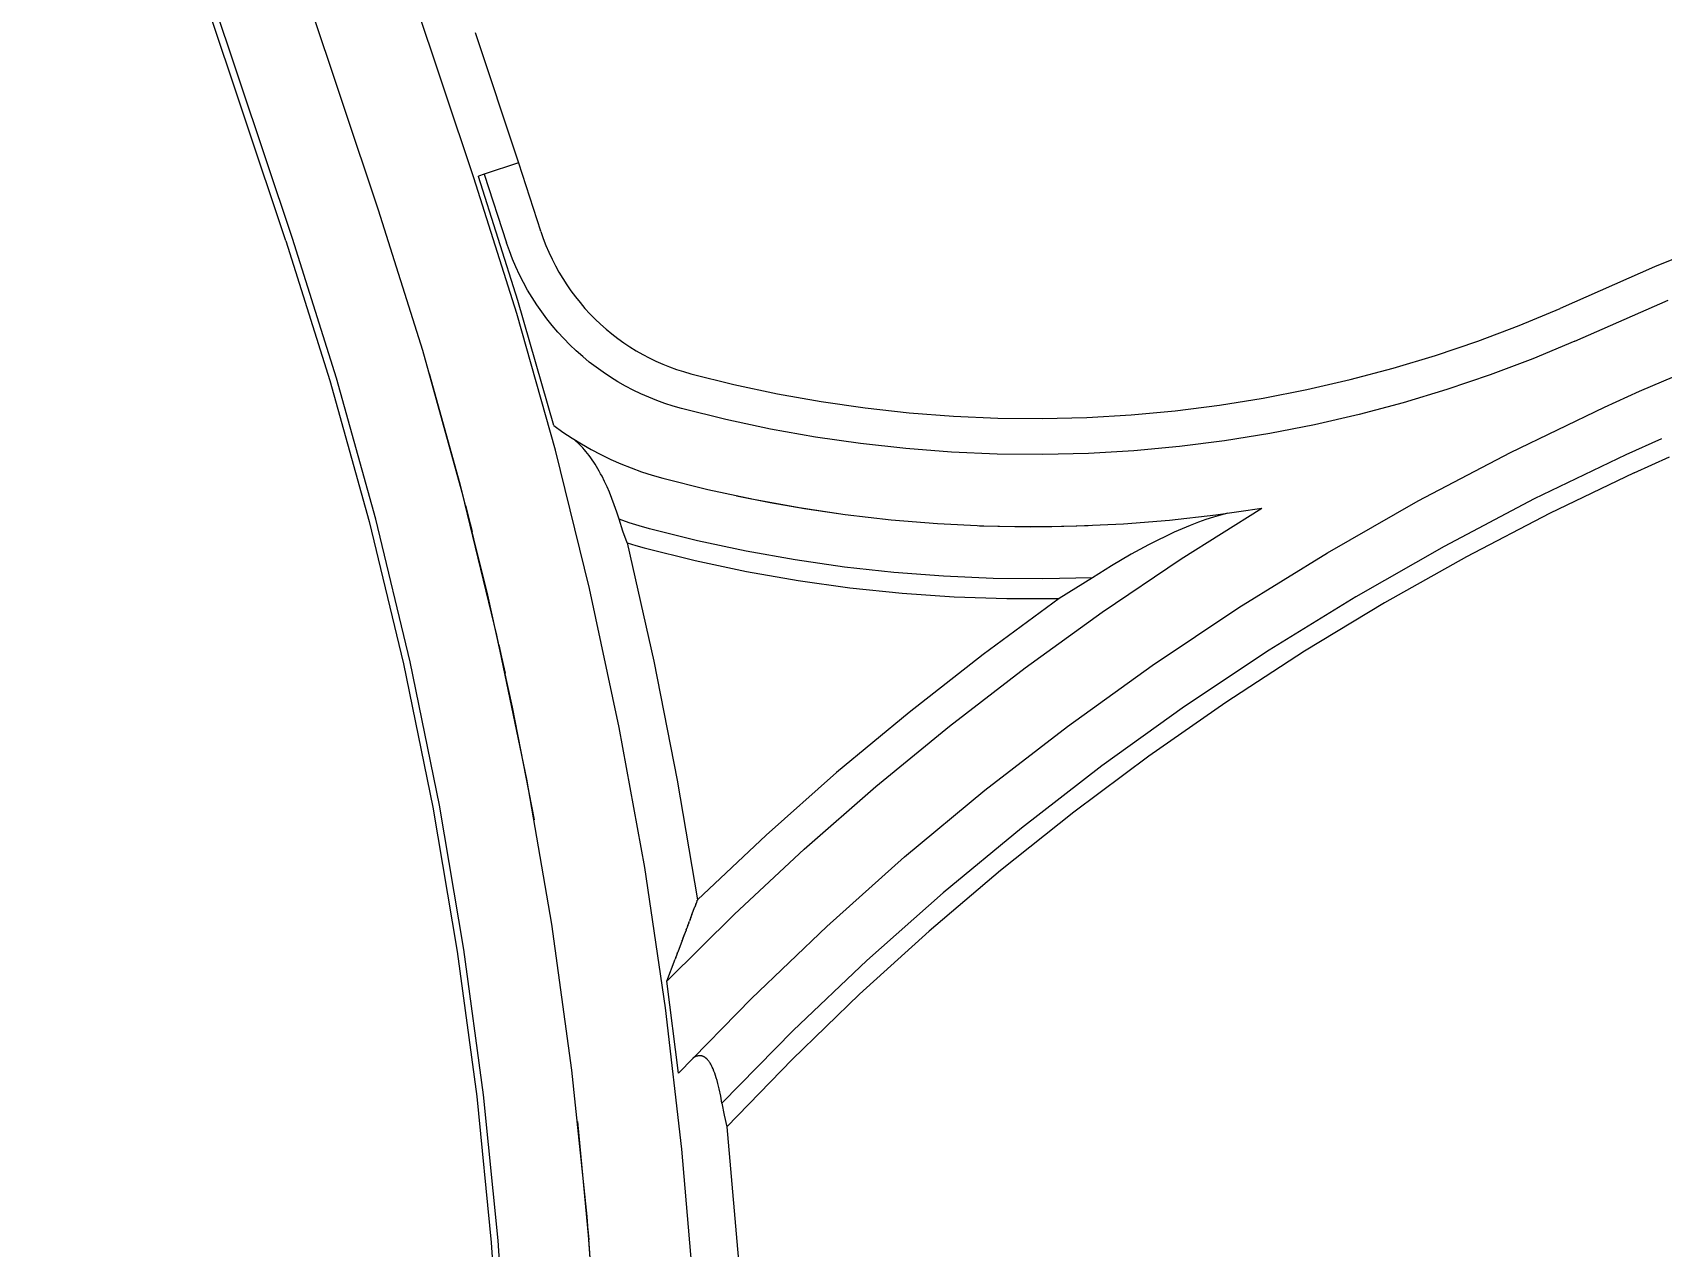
# Model space of a CAD drawing. Header units: millimetres. Extents: x -209 to 4251, y 50 to 3279.
# Drawn here: x 3201 to 3426.9, y 2785.9 to 2954.2 of the extents above; entities that cross this region are included whole.
import ezdxf

# ---------------------------------------------------------------- set-up
doc = ezdxf.new("R2010")
doc.units = ezdxf.units.MM
doc.layers.add('ZANO_R', color=7, linetype='Continuous', lineweight=0)
doc.layers.add('ZANO_W', color=1, linetype='Continuous', lineweight=0)
doc.styles.get("Standard").update_dxf_attribs({"font": 'ARIALUNI.TTF'})
doc.dimstyles.new('pl i ang', dxfattribs={"dimtxt": 50, "dimasz": 50, "dimexe": 1.25, "dimexo": 0.625, "dimgap": 10, "dimtad": 1, "dimtoh": 1, "dimtxsty": 'Standard', "dimcen": 2.5, "dimclrd": 1, "dimclre": 1, "dimclrt": 1, "dimadec": 0, "dimazin": 0, "dimtfac": 1, "dimtmove": 0, "dimatfit": 3, "dimfxl": 1, "dimarcsym": 1})

# ---------------------------------------------------------------- blocks, each defined once
blk = doc.blocks.new('*D433')
at = {"layer": 'ZANO_W', "color": 1, "lineweight": -2}
for p, q in [((3298.94, 2980.04), (3298.94, 2991.52)), ((3690.58, 2790.37), (3690.58, 2991.52)), ((3650.58, 2981.52), (3338.94, 2981.52))]:
    blk.add_line(p, q, dxfattribs=at)
at = {"layer": 'ZANO_W', "color": 1}
for points in [[(3338.94, 2988.18), (3338.94, 2974.85), (3298.94, 2981.52)], [(3650.58, 2974.85), (3650.58, 2988.18), (3690.58, 2981.52)]]:
    blk.add_solid(points, dxfattribs=at)
at = {"layer": 'ZANO_W', "color": 1, "insert": (3494.76, 3011.95), "char_height": 40, "attachment_point": 5}
blk.add_mtext('392', dxfattribs=at)

msp = doc.modelspace()

# ---------------------------------------------------------------- linework, layer by layer
at = {"layer": 'ZANO_R'}
for p, q in [((3185.77, 3118.6), (3248.89, 2929.64)), ((3237.01, 2925.67), (3176.67, 3106.31)), ((3236.09, 2925.37), (3175.96, 3105.37)), ((3262.17, 2934.08), (3247.89, 2976.84)), ((3262.33, 2954.22), (3268.37, 2936.15)), ((3263.61, 2934.6), (3262.79, 2934.33)), ((3262.8, 2934.29), (3262.79, 2934.33)), ((3268.36, 2936.15), (3263.61, 2934.6)), ((3263.61, 2934.6), (3266.7, 2925.09)), ((3268.37, 2936.15), (3271.42, 2926.75)), ((3268.12, 2915.28), (3262.17, 2934.08)), ((3268.27, 2917.09), (3262.8, 2934.29)), ((3248.89, 2929.64), (3255.03, 2910.18)), ((3236.09, 2925.37), (3242.19, 2906.01)), ((3243.11, 2906.31), (3237.01, 2925.67)), ((3271.46, 2926.64), (3271.42, 2926.75)), ((3271.46, 2926.64), (3271.79, 2925.66)), ((3271.79, 2925.66), (3272.16, 2924.7)), ((3439.11, 2927.05), (3425.87, 2921.74)), ((3267.1, 2923.96), (3266.7, 2925.09)), ((3267.53, 2922.83), (3267.1, 2923.96)), ((3272.16, 2924.7), (3272.56, 2923.76)), ((3272.56, 2923.76), (3273, 2922.82)), ((3267.99, 2921.73), (3267.53, 2922.83)), ((3268.5, 2920.64), (3267.99, 2921.73)), ((3273, 2922.82), (3273.46, 2921.9)), ((3273.46, 2921.9), (3273.96, 2921)), ((3273.96, 2921), (3274.49, 2920.12)), ((3425.87, 2921.74), (3412.82, 2915.99)), ((3269.04, 2919.57), (3268.5, 2920.64)), ((3269.62, 2918.52), (3269.04, 2919.57)), ((3270.24, 2917.48), (3269.62, 2918.52)), ((3274.49, 2920.12), (3275.04, 2919.25)), ((3275.04, 2919.25), (3275.63, 2918.41)), ((3273.24, 2899.73), (3268.27, 2917.09)), ((3270.89, 2916.47), (3270.24, 2917.48)), ((3271.57, 2915.49), (3270.89, 2916.47)), ((3275.63, 2918.41), (3276.25, 2917.58)), ((3276.25, 2917.58), (3276.89, 2916.78)), ((3276.89, 2916.78), (3277.56, 2915.99)), ((3414.86, 2911.42), (3427.77, 2917.11)), ((3273.46, 2896.31), (3268.12, 2915.28)), ((3272.29, 2914.52), (3271.57, 2915.49)), ((3273.04, 2913.59), (3272.29, 2914.52)), ((3277.56, 2915.99), (3278.26, 2915.24)), ((3278.26, 2915.24), (3278.98, 2914.5)), ((3278.98, 2914.5), (3279.72, 2913.8)), ((3407.13, 2913.62), (3412.82, 2915.99)), ((3273.82, 2912.67), (3273.04, 2913.59)), ((3274.63, 2911.79), (3273.82, 2912.67)), ((3275.48, 2910.93), (3274.63, 2911.79)), ((3279.72, 2913.8), (3280.5, 2913.11)), ((3280.5, 2913.11), (3281.29, 2912.46)), ((3281.29, 2912.46), (3282.11, 2911.83)), ((3282.11, 2911.83), (3282.94, 2911.23)), ((3401.37, 2911.45), (3407.13, 2913.62)), ((3255.03, 2910.18), (3260.51, 2890.52)), ((3276.35, 2910.11), (3275.48, 2910.93)), ((3277.25, 2909.31), (3276.35, 2910.11)), ((3282.94, 2911.23), (3283.8, 2910.66)), ((3283.8, 2910.66), (3284.68, 2910.12)), ((3284.68, 2910.12), (3285.57, 2909.61)), ((3285.57, 2909.61), (3286.48, 2909.13)), ((3389.63, 2907.69), (3395.53, 2909.47)), ((3395.53, 2909.47), (3401.37, 2911.45)), ((3414.86, 2911.42), (3409.02, 2908.99)), ((3423.82, 2904.5), (3437.15, 2910.16)), ((3278.17, 2908.55), (3277.25, 2909.31)), ((3279.13, 2907.82), (3278.17, 2908.55)), ((3280.1, 2907.12), (3279.13, 2907.82)), ((3286.48, 2909.13), (3287.41, 2908.68)), ((3287.41, 2908.68), (3288.35, 2908.27)), ((3288.35, 2908.27), (3289.31, 2907.88)), ((3289.31, 2907.88), (3290.27, 2907.53)), ((3290.27, 2907.53), (3291.25, 2907.22)), ((3291.25, 2907.22), (3292.24, 2906.93)), ((3383.68, 2906.11), (3389.63, 2907.69)), ((3409.02, 2908.99), (3403.09, 2906.76)), ((3242.19, 2906.01), (3247.62, 2886.45)), ((3248.55, 2886.74), (3243.11, 2906.31)), ((3255.98, 2906.97), (3260.22, 2891.64)), ((3281.1, 2906.45), (3280.1, 2907.12)), ((3282.12, 2905.82), (3281.1, 2906.45)), ((3283.17, 2905.22), (3282.12, 2905.82)), ((3284.23, 2904.67), (3283.17, 2905.22)), ((3292.24, 2906.93), (3298.22, 2905.44)), ((3298.22, 2905.44), (3304.25, 2904.16)), ((3377.68, 2904.72), (3383.68, 2906.11)), ((3403.09, 2906.76), (3397.1, 2904.72)), ((3285.31, 2904.14), (3284.23, 2904.67)), ((3286.41, 2903.66), (3285.31, 2904.14)), ((3287.53, 2903.21), (3286.41, 2903.66)), ((3288.66, 2902.8), (3287.53, 2903.21)), ((3289.8, 2902.43), (3288.66, 2902.8)), ((3304.25, 2904.16), (3310.31, 2903.07)), ((3310.31, 2903.07), (3316.41, 2902.19)), ((3365.55, 2902.57), (3371.63, 2903.55)), ((3371.63, 2903.55), (3377.68, 2904.72)), ((3391.04, 2902.89), (3384.92, 2901.26)), ((3397.1, 2904.72), (3391.04, 2902.89)), ((3418.95, 2902.3), (3423.82, 2904.5)), ((3290.95, 2902.1), (3289.8, 2902.43)), ((3297.1, 2900.57), (3290.95, 2902.1)), ((3303.29, 2899.25), (3297.1, 2900.57)), ((3316.41, 2902.19), (3322.53, 2901.51)), ((3322.53, 2901.51), (3328.67, 2901.05)), ((3328.67, 2901.05), (3334.83, 2900.78)), ((3334.83, 2900.78), (3340.99, 2900.73)), ((3340.99, 2900.73), (3347.15, 2900.88)), ((3347.15, 2900.88), (3353.3, 2901.24)), ((3353.3, 2901.24), (3359.43, 2901.8)), ((3359.43, 2901.8), (3365.55, 2902.57)), ((3384.92, 2901.26), (3378.75, 2899.84)), ((3405.92, 2896.02), (3418.95, 2902.3)), ((3273.24, 2899.73), (3274.49, 2898.84)), ((3274.49, 2898.84), (3275.77, 2897.99)), ((3309.52, 2898.13), (3303.29, 2899.25)), ((3372.54, 2898.63), (3366.28, 2897.63)), ((3378.75, 2899.84), (3372.54, 2898.63)), ((3278.2, 2877.17), (3273.46, 2896.31)), ((3275.77, 2897.99), (3277.08, 2897.19)), ((3276.31, 2897.58), (3276.06, 2897.8)), ((3276.56, 2897.35), (3276.31, 2897.58)), ((3276.8, 2897.12), (3276.56, 2897.35)), ((3277.03, 2896.88), (3276.8, 2897.12)), ((3277.26, 2896.63), (3277.03, 2896.88)), ((3277.08, 2897.19), (3278.41, 2896.43)), ((3277.48, 2896.38), (3277.26, 2896.63)), ((3277.7, 2896.13), (3277.48, 2896.38)), ((3277.91, 2895.87), (3277.7, 2896.13)), ((3278.41, 2896.43), (3279.77, 2895.71)), ((3315.79, 2897.23), (3309.52, 2898.13)), ((3322.08, 2896.54), (3315.79, 2897.23)), ((3328.39, 2896.05), (3322.08, 2896.54)), ((3334.72, 2895.78), (3328.39, 2896.05)), ((3353.7, 2896.25), (3347.38, 2895.88)), ((3360, 2896.83), (3353.7, 2896.25)), ((3366.28, 2897.63), (3360, 2896.83)), ((3393.12, 2889.29), (3405.92, 2896.02)), ((3426.85, 2897.91), (3421.92, 2895.68)), ((3278.14, 2895.58), (3277.91, 2895.87)), ((3278.36, 2895.28), (3278.14, 2895.58)), ((3278.57, 2894.98), (3278.36, 2895.28)), ((3278.78, 2894.68), (3278.57, 2894.98)), ((3278.98, 2894.37), (3278.78, 2894.68)), ((3279.17, 2894.06), (3278.98, 2894.37)), ((3279.36, 2893.74), (3279.17, 2894.06)), ((3279.54, 2893.43), (3279.36, 2893.74)), ((3279.77, 2895.71), (3281.16, 2895.05)), ((3281.16, 2895.05), (3282.56, 2894.43)), ((3282.56, 2894.43), (3283.99, 2893.86)), ((3283.99, 2893.86), (3285.43, 2893.34)), ((3341.05, 2895.73), (3334.72, 2895.78)), ((3347.38, 2895.88), (3341.05, 2895.73)), ((3421.92, 2895.68), (3409.22, 2889.56)), ((3423.05, 2893.18), (3427.98, 2895.41)), ((3260.22, 2891.64), (3264.05, 2876.22)), ((3279.74, 2893.07), (3279.54, 2893.43)), ((3279.93, 2892.71), (3279.74, 2893.07)), ((3280.29, 2891.98), (3279.93, 2892.71)), ((3280.63, 2891.24), (3280.29, 2891.98)), ((3285.43, 2893.34), (3286.89, 2892.86)), ((3286.89, 2892.86), (3288.37, 2892.44)), ((3288.37, 2892.44), (3294.62, 2890.88)), ((3423.05, 2893.18), (3411.33, 2887.54)), ((3260.51, 2890.52), (3265.32, 2870.69)), ((3280.95, 2890.49), (3280.63, 2891.24)), ((3281.3, 2889.62), (3280.95, 2890.49)), ((3281.62, 2888.74), (3281.3, 2889.62)), ((3294.62, 2890.88), (3300.92, 2889.52)), ((3298.56, 2890.01), (3303.26, 2889.07)), ((3300.92, 2889.52), (3307.27, 2888.37)), ((3380.55, 2882.11), (3393.12, 2889.29)), ((3409.22, 2889.56), (3396.73, 2882.99)), ((3261, 2888.64), (3261.36, 2887.21)), ((3261.36, 2887.2), (3261.91, 2885.05)), ((3281.97, 2887.75), (3281.62, 2888.74)), ((3282.29, 2886.75), (3281.97, 2887.75)), ((3303.26, 2889.07), (3307.99, 2888.25)), ((3307.27, 2888.37), (3313.64, 2887.42)), ((3307.99, 2888.25), (3312.73, 2887.54)), ((3313.64, 2887.42), (3320.04, 2886.68)), ((3358.65, 2886.64), (3365.06, 2887.37)), ((3360.26, 2881.25), (3371.43, 2888.3)), ((3364.72, 2887.03), (3363.68, 2886.7)), ((3365.71, 2887.33), (3364.72, 2887.03)), ((3365.06, 2887.37), (3371.43, 2888.3)), ((3366.71, 2887.59), (3365.71, 2887.33)), ((3411.33, 2887.54), (3399.8, 2881.54)), ((3247.62, 2886.45), (3252.38, 2866.72)), ((3253.31, 2867), (3248.55, 2886.74)), ((3283.68, 2886.27), (3282.29, 2886.75)), ((3282.84, 2885.1), (3282.29, 2886.75)), ((3283.43, 2883.47), (3282.84, 2885.1)), ((3285.08, 2885.83), (3283.68, 2886.27)), ((3286.5, 2885.43), (3285.08, 2885.83)), ((3293.19, 2883.77), (3286.5, 2885.43)), ((3320.04, 2886.68), (3326.47, 2886.15)), ((3326.47, 2886.15), (3332.9, 2885.83)), ((3332.3, 2885.85), (3337.32, 2885.73)), ((3332.9, 2885.83), (3339.35, 2885.72)), ((3337.32, 2885.73), (3342.33, 2885.74)), ((3339.35, 2885.72), (3345.79, 2885.82)), ((3342.33, 2885.74), (3347.34, 2885.87)), ((3345.79, 2885.82), (3352.23, 2886.13)), ((3352.23, 2886.13), (3358.65, 2886.64)), ((3359.26, 2884.94), (3358.16, 2884.42)), ((3360.38, 2885.43), (3359.26, 2884.94)), ((3361.51, 2885.89), (3360.38, 2885.43)), ((3362.64, 2886.33), (3361.51, 2885.89)), ((3363.68, 2886.7), (3362.64, 2886.33)), ((3283.43, 2883.47), (3284.61, 2883.11)), ((3283.43, 2883.47), (3287.12, 2867.07)), ((3284.61, 2883.11), (3285.79, 2882.78)), ((3285.79, 2882.78), (3292.84, 2881.03)), ((3299.93, 2882.32), (3293.19, 2883.77)), ((3355.71, 2883.2), (3353.31, 2881.89)), ((3356.93, 2883.82), (3355.71, 2883.2)), ((3358.16, 2884.42), (3356.93, 2883.82)), ((3396.73, 2882.99), (3384.47, 2876)), ((3292.84, 2881.03), (3299.96, 2879.52)), ((3306.72, 2881.11), (3299.93, 2882.32)), ((3313.54, 2880.12), (3306.72, 2881.11)), ((3320.4, 2879.36), (3313.54, 2880.12)), ((3350.61, 2880.3), (3347.95, 2878.64)), ((3349.31, 2873.85), (3360.26, 2881.25)), ((3353.31, 2881.89), (3350.61, 2880.3)), ((3368.25, 2874.51), (3380.55, 2882.11)), ((3399.8, 2881.54), (3388.47, 2875.17)), ((3299.96, 2879.52), (3307.12, 2878.26)), ((3307.12, 2878.26), (3314.31, 2877.26)), ((3327.27, 2878.84), (3320.4, 2879.36)), ((3334.16, 2878.54), (3327.27, 2878.84)), ((3341.06, 2878.47), (3334.16, 2878.54)), ((3347.95, 2878.64), (3341.06, 2878.47)), ((3347.95, 2878.64), (3343.33, 2875.76)), ((3264.05, 2876.22), (3267.48, 2860.7)), ((3282.33, 2857.89), (3278.2, 2877.17)), ((3314.31, 2877.26), (3321.54, 2876.5)), ((3321.54, 2876.5), (3328.79, 2876)), ((3328.79, 2876), (3336.06, 2875.75)), ((3343.33, 2875.76), (3332.8, 2868.02)), ((3336.06, 2875.75), (3343.33, 2875.76)), ((3384.47, 2876), (3372.47, 2868.6)), ((3338.6, 2866.13), (3349.31, 2873.85)), ((3356.21, 2866.48), (3368.25, 2874.51)), ((3388.47, 2875.17), (3377.34, 2868.44)), ((3265.32, 2870.69), (3269.46, 2850.71)), ((3265.62, 2869.35), (3266, 2867.62)), ((3252.38, 2866.72), (3256.46, 2846.83)), ((3257.39, 2847.11), (3253.31, 2867)), ((3266.01, 2867.61), (3266.48, 2865.43)), ((3287.12, 2867.07), (3290.37, 2850.58)), ((3332.8, 2868.02), (3322.51, 2859.97)), ((3372.47, 2868.6), (3360.73, 2860.78)), ((3377.34, 2868.44), (3366.44, 2861.35)), ((3328.13, 2858.07), (3338.6, 2866.13)), ((3344.47, 2858.03), (3356.21, 2866.48)), ((3267.48, 2860.7), (3270.5, 2845.09)), ((3322.51, 2859.97), (3312.47, 2851.62)), ((3360.73, 2860.78), (3349.26, 2852.55)), ((3366.44, 2861.35), (3355.78, 2853.92)), ((3285.85, 2838.49), (3282.33, 2857.89)), ((3317.92, 2849.69), (3328.13, 2858.07)), ((3333.02, 2849.18), (3344.47, 2858.03)), ((3355.78, 2853.92), (3345.35, 2846.15)), ((3312.47, 2851.62), (3302.69, 2842.96)), ((3349.26, 2852.55), (3338.09, 2843.94)), ((3269.46, 2850.71), (3272.93, 2830.6)), ((3290.37, 2850.58), (3293.18, 2834)), ((3307.97, 2840.99), (3317.92, 2849.69)), ((3321.9, 2839.93), (3333.02, 2849.18)), ((3256.46, 2846.83), (3259.86, 2826.82)), ((3260.79, 2827.09), (3257.39, 2847.11)), ((3345.35, 2846.15), (3335.18, 2838.05)), ((3302.69, 2842.96), (3293.18, 2834)), ((3338.09, 2843.94), (3327.22, 2834.95)), ((3298.3, 2831.99), (3307.97, 2840.99)), ((3311.1, 2830.31), (3321.9, 2839.93)), ((3288.74, 2818.99), (3285.85, 2838.49)), ((3335.18, 2838.05), (3325.28, 2829.63)), ((3327.22, 2834.95), (3316.67, 2825.58)), ((3292.41, 2831.96), (3292.81, 2833.01)), ((3292.82, 2833.05), (3292.81, 2833.01)), ((3292.82, 2833.05), (3292.83, 2833.07)), ((3292.84, 2833.1), (3292.83, 2833.07)), ((3292.84, 2833.1), (3292.85, 2833.12)), ((3292.94, 2833.36), (3292.85, 2833.12)), ((3292.95, 2833.4), (3292.94, 2833.37)), ((3292.94, 2833.36), (3292.94, 2833.37)), ((3292.95, 2833.4), (3292.96, 2833.42)), ((3292.97, 2833.45), (3292.96, 2833.42)), ((3292.97, 2833.45), (3292.98, 2833.46)), ((3292.99, 2833.49), (3292.98, 2833.46)), ((3293, 2833.53), (3292.99, 2833.5)), ((3292.99, 2833.49), (3292.99, 2833.5)), ((3293, 2833.53), (3293.01, 2833.54)), ((3293.02, 2833.57), (3293.01, 2833.54)), ((3293.03, 2833.61), (3293.02, 2833.58)), ((3293.02, 2833.57), (3293.02, 2833.58)), ((3293.03, 2833.61), (3293.03, 2833.62)), ((3293.05, 2833.65), (3293.04, 2833.62)), ((3293.12, 2833.85), (3293.05, 2833.66)), ((3293.05, 2833.65), (3293.05, 2833.66)), ((3293.13, 2833.87), (3293.12, 2833.86)), ((3293.12, 2833.85), (3293.12, 2833.86)), ((3293.14, 2833.9), (3293.13, 2833.88)), ((3293.13, 2833.87), (3293.13, 2833.88)), ((3293.15, 2833.91), (3293.14, 2833.9)), ((3293.14, 2833.9), (3293.14, 2833.9)), ((3293.15, 2833.93), (3293.16, 2833.96)), ((3293.15, 2833.93), (3293.15, 2833.92)), ((3293.15, 2833.91), (3293.15, 2833.92)), ((3293.17, 2833.97), (3293.16, 2833.96)), ((3293.17, 2833.97), (3293.18, 2834)), ((3272.93, 2830.6), (3275.72, 2810.39)), ((3288.91, 2822.7), (3298.3, 2831.99)), ((3291.84, 2830.43), (3291.81, 2830.37)), ((3291.84, 2830.43), (3291.85, 2830.47)), ((3291.87, 2830.53), (3291.85, 2830.47)), ((3291.87, 2830.53), (3291.89, 2830.57)), ((3291.91, 2830.63), (3291.89, 2830.57)), ((3291.91, 2830.63), (3291.93, 2830.67)), ((3291.95, 2830.72), (3291.93, 2830.67)), ((3291.95, 2830.72), (3291.96, 2830.76)), ((3291.98, 2830.82), (3291.96, 2830.76)), ((3291.98, 2830.82), (3292.07, 2831.05)), ((3292.09, 2831.1), (3292.07, 2831.05)), ((3292.09, 2831.1), (3292.1, 2831.14)), ((3292.12, 2831.19), (3292.1, 2831.14)), ((3292.12, 2831.19), (3292.14, 2831.23)), ((3292.16, 2831.28), (3292.14, 2831.23)), ((3292.16, 2831.28), (3292.17, 2831.32)), ((3292.19, 2831.37), (3292.17, 2831.32)), ((3292.19, 2831.37), (3292.2, 2831.41)), ((3292.22, 2831.46), (3292.2, 2831.41)), ((3292.22, 2831.46), (3292.24, 2831.49)), ((3292.25, 2831.54), (3292.24, 2831.49)), ((3292.25, 2831.54), (3292.27, 2831.58)), ((3292.29, 2831.63), (3292.27, 2831.58)), ((3292.29, 2831.63), (3292.3, 2831.66)), ((3292.32, 2831.71), (3292.3, 2831.66)), ((3292.32, 2831.71), (3292.33, 2831.75)), ((3292.35, 2831.79), (3292.33, 2831.75)), ((3292.35, 2831.79), (3292.36, 2831.83)), ((3292.38, 2831.88), (3292.36, 2831.83)), ((3292.38, 2831.88), (3292.39, 2831.91)), ((3292.41, 2831.96), (3292.39, 2831.91)), ((3290.97, 2828.13), (3290.98, 2828.17)), ((3291.01, 2828.24), (3290.98, 2828.17)), ((3291.01, 2828.24), (3291.03, 2828.29)), ((3291.06, 2828.36), (3291.03, 2828.29)), ((3291.06, 2828.36), (3291.07, 2828.41)), ((3291.1, 2828.48), (3291.07, 2828.41)), ((3291.1, 2828.48), (3291.12, 2828.52)), ((3291.14, 2828.59), (3291.12, 2828.52)), ((3291.14, 2828.59), (3291.16, 2828.64)), ((3291.19, 2828.71), (3291.16, 2828.64)), ((3291.19, 2828.71), (3291.2, 2828.75)), ((3291.23, 2828.82), (3291.2, 2828.75)), ((3291.23, 2828.82), (3291.25, 2828.87)), ((3291.27, 2828.94), (3291.25, 2828.87)), ((3291.27, 2828.94), (3291.29, 2828.98)), ((3291.32, 2829.05), (3291.29, 2828.98)), ((3291.32, 2829.05), (3291.33, 2829.1)), ((3291.36, 2829.16), (3291.33, 2829.1)), ((3291.36, 2829.16), (3291.38, 2829.21)), ((3291.4, 2829.27), (3291.38, 2829.21)), ((3291.4, 2829.27), (3291.42, 2829.32)), ((3291.44, 2829.38), (3291.42, 2829.32)), ((3291.44, 2829.38), (3291.46, 2829.43)), ((3291.48, 2829.49), (3291.46, 2829.43)), ((3291.48, 2829.49), (3291.5, 2829.54)), ((3291.52, 2829.6), (3291.5, 2829.54)), ((3291.52, 2829.6), (3291.54, 2829.64)), ((3291.56, 2829.71), (3291.54, 2829.64)), ((3291.56, 2829.71), (3291.58, 2829.75)), ((3291.6, 2829.81), (3291.58, 2829.75)), ((3291.6, 2829.81), (3291.62, 2829.86)), ((3291.64, 2829.92), (3291.62, 2829.86)), ((3291.64, 2829.92), (3291.66, 2829.96)), ((3291.68, 2830.02), (3291.66, 2829.96)), ((3291.68, 2830.02), (3291.7, 2830.07)), ((3291.72, 2830.13), (3291.7, 2830.07)), ((3291.72, 2830.13), (3291.74, 2830.17)), ((3291.76, 2830.23), (3291.74, 2830.17)), ((3291.76, 2830.23), (3291.78, 2830.27)), ((3291.8, 2830.33), (3291.78, 2830.27)), ((3291.8, 2830.33), (3291.81, 2830.37)), ((3300.64, 2820.31), (3311.1, 2830.31)), ((3325.28, 2829.63), (3315.65, 2820.89)), ((3259.86, 2826.82), (3262.56, 2806.7)), ((3263.51, 2806.97), (3260.79, 2827.09)), ((3290.16, 2826), (3290.08, 2825.77)), ((3290.16, 2826), (3290.18, 2826.03)), ((3290.26, 2826.26), (3290.18, 2826.03)), ((3290.26, 2826.26), (3290.27, 2826.29)), ((3290.31, 2826.39), (3290.27, 2826.29)), ((3290.31, 2826.39), (3290.32, 2826.42)), ((3290.36, 2826.52), (3290.32, 2826.42)), ((3290.36, 2826.52), (3290.37, 2826.55)), ((3290.41, 2826.65), (3290.37, 2826.55)), ((3290.41, 2826.65), (3290.42, 2826.68)), ((3290.46, 2826.77), (3290.42, 2826.68)), ((3290.46, 2826.77), (3290.47, 2826.81)), ((3290.5, 2826.9), (3290.47, 2826.81)), ((3290.5, 2826.9), (3290.52, 2826.94)), ((3290.55, 2827.03), (3290.52, 2826.94)), ((3290.55, 2827.03), (3290.57, 2827.06)), ((3290.6, 2827.15), (3290.57, 2827.06)), ((3290.6, 2827.15), (3290.61, 2827.19)), ((3290.65, 2827.27), (3290.61, 2827.19)), ((3290.65, 2827.27), (3290.66, 2827.32)), ((3290.69, 2827.4), (3290.66, 2827.32)), ((3290.69, 2827.4), (3290.71, 2827.44)), ((3290.74, 2827.52), (3290.71, 2827.44)), ((3290.74, 2827.52), (3290.75, 2827.56)), ((3290.79, 2827.64), (3290.75, 2827.56)), ((3290.79, 2827.64), (3290.8, 2827.69)), ((3290.83, 2827.77), (3290.8, 2827.69)), ((3290.83, 2827.77), (3290.85, 2827.81)), ((3290.88, 2827.89), (3290.85, 2827.81)), ((3290.88, 2827.89), (3290.89, 2827.93)), ((3290.92, 2828.01), (3290.89, 2827.93)), ((3290.92, 2828.01), (3290.94, 2828.05)), ((3290.97, 2828.13), (3290.94, 2828.05)), ((3288.91, 2822.7), (3290.07, 2825.77)), ((3316.67, 2825.58), (3306.45, 2815.85)), ((3290.54, 2809.96), (3288.91, 2822.7)), ((3290.54, 2809.96), (3300.64, 2820.31)), ((3315.65, 2820.89), (3306.31, 2811.85)), ((3291.01, 2799.41), (3288.74, 2818.99)), ((3306.45, 2815.85), (3296.57, 2805.78)), ((3293.16, 2812.33), (3293.12, 2812.32)), ((3293.2, 2812.34), (3293.16, 2812.33)), ((3293.24, 2812.35), (3293.2, 2812.34)), ((3293.28, 2812.36), (3293.24, 2812.35)), ((3293.32, 2812.36), (3293.28, 2812.36)), ((3293.36, 2812.37), (3293.32, 2812.36)), ((3293.4, 2812.37), (3293.36, 2812.37)), ((3293.44, 2812.37), (3293.4, 2812.37)), ((3293.48, 2812.37), (3293.44, 2812.37)), ((3293.52, 2812.37), (3293.48, 2812.37)), ((3293.55, 2812.37), (3293.52, 2812.37)), ((3293.59, 2812.37), (3293.55, 2812.37)), ((3293.63, 2812.36), (3293.59, 2812.37)), ((3293.66, 2812.36), (3293.63, 2812.36)), ((3293.7, 2812.35), (3293.66, 2812.36)), ((3293.74, 2812.35), (3293.7, 2812.35)), ((3293.77, 2812.34), (3293.74, 2812.35)), ((3293.81, 2812.33), (3293.77, 2812.34)), ((3275.72, 2810.39), (3277.82, 2790.09)), ((3292.62, 2812.11), (3292.53, 2812.06)), ((3292.66, 2812.13), (3292.62, 2812.11)), ((3292.7, 2812.16), (3292.66, 2812.13)), ((3292.74, 2812.18), (3292.7, 2812.16)), ((3292.79, 2812.2), (3292.74, 2812.18)), ((3292.83, 2812.22), (3292.79, 2812.2)), ((3292.87, 2812.24), (3292.83, 2812.22)), ((3292.91, 2812.26), (3292.87, 2812.24)), ((3292.95, 2812.27), (3292.91, 2812.26)), ((3292.99, 2812.29), (3292.95, 2812.27)), ((3293.03, 2812.3), (3292.99, 2812.29)), ((3293.08, 2812.31), (3293.03, 2812.3)), ((3293.12, 2812.32), (3293.08, 2812.31)), ((3293.84, 2812.32), (3293.81, 2812.33)), ((3293.88, 2812.31), (3293.84, 2812.32)), ((3293.91, 2812.3), (3293.88, 2812.31)), ((3293.95, 2812.28), (3293.91, 2812.3)), ((3293.98, 2812.27), (3293.95, 2812.28)), ((3294.02, 2812.25), (3293.98, 2812.27)), ((3294.05, 2812.23), (3294.02, 2812.25)), ((3294.08, 2812.22), (3294.05, 2812.23)), ((3294.12, 2812.2), (3294.08, 2812.22)), ((3294.16, 2812.17), (3294.12, 2812.2)), ((3294.2, 2812.15), (3294.16, 2812.17)), ((3294.23, 2812.13), (3294.2, 2812.15)), ((3294.27, 2812.1), (3294.23, 2812.13)), ((3294.3, 2812.08), (3294.27, 2812.1)), ((3294.33, 2812.05), (3294.3, 2812.08)), ((3294.37, 2812.02), (3294.33, 2812.05)), ((3294.4, 2811.99), (3294.37, 2812.02)), ((3294.43, 2811.96), (3294.4, 2811.99)), ((3294.47, 2811.93), (3294.43, 2811.96)), ((3294.5, 2811.9), (3294.47, 2811.93)), ((3294.53, 2811.87), (3294.5, 2811.9)), ((3294.56, 2811.83), (3294.53, 2811.87)), ((3294.62, 2811.77), (3294.56, 2811.83)), ((3294.65, 2811.73), (3294.62, 2811.77)), ((3294.69, 2811.68), (3294.65, 2811.73)), ((3294.75, 2811.6), (3294.69, 2811.68)), ((3294.81, 2811.51), (3294.75, 2811.6)), ((3294.87, 2811.43), (3294.81, 2811.51)), ((3294.94, 2811.33), (3294.87, 2811.43)), ((3295, 2811.22), (3294.94, 2811.33)), ((3295.05, 2811.12), (3295, 2811.22)), ((3295.11, 2811.02), (3295.05, 2811.12)), ((3295.17, 2810.9), (3295.11, 2811.02)), ((3295.23, 2810.78), (3295.17, 2810.9)), ((3295.33, 2810.55), (3295.23, 2810.78)), ((3295.45, 2810.25), (3295.33, 2810.55)), ((3295.56, 2809.95), (3295.45, 2810.25)), ((3306.31, 2811.85), (3297.26, 2802.51)), ((3295.67, 2809.63), (3295.56, 2809.95)), ((3295.78, 2809.3), (3295.67, 2809.63)), ((3295.89, 2808.92), (3295.78, 2809.3)), ((3295.99, 2808.53), (3295.89, 2808.92)), ((3296.18, 2807.76), (3295.99, 2808.53)), ((3262.56, 2806.7), (3264.58, 2786.5)), ((3265.53, 2786.76), (3263.51, 2806.97)), ((3296.39, 2806.77), (3296.18, 2807.76)), ((3296.57, 2805.78), (3296.39, 2806.77)), ((3296.57, 2805.78), (3296.89, 2804.14)), ((3296.89, 2804.14), (3297.26, 2802.51)), ((3276.54, 2803.24), (3278.08, 2787)), ((3297.26, 2802.51), (3299.06, 2781.86)), ((3292.66, 2779.77), (3291.01, 2799.41)), ((3277.82, 2790.09), (3279.24, 2769.73)), ((3277.97, 2788.29), (3278.09, 2786.86)), ((3264.58, 2786.5), (3265.9, 2766.25)), ((3266.86, 2766.5), (3265.53, 2786.76)), ((3278.08, 2787), (3279.18, 2770.72))]:
    msp.add_line(p, q, dxfattribs=at)

# ---------------------------------------------------------------- dimensions: what is measured, and where the dimension line sits
at = {"layer": 'ZANO_W'}
dim = msp.add_linear_dim(base=(3298.94, 2981.52), p1=(3690.58, 2780.37), p2=(3298.94, 2970.04), dimstyle='pl i ang', override={"dimtxt": 40, "dimasz": 40, "dimexe": 10, "dimexo": 10, "dimtoh": 0, "dimdec": 0, "dimtdec": 0, "dimtmove": 1}, dxfattribs=at)
dim.commit()
dim.dimension.update_dxf_attribs({"geometry": '*D433', "text_midpoint": (3494.76, 3011.95)})

doc.saveas('drawing.dxf')
